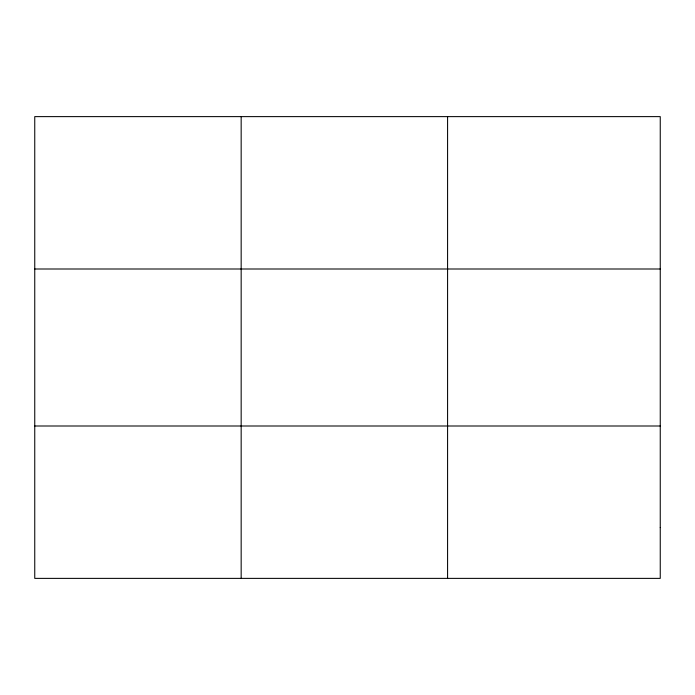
<?xml version="1.0" encoding="UTF-8"?>
<svg xmlns="http://www.w3.org/2000/svg" width="695" height="695" viewBox="0 0 695 695"><rect width="100%" height="100%" fill="white"/><g stroke="black" fill="none" stroke-linecap="round" stroke-linejoin="round"><path stroke-width="1.04" d="M241.165 116.621L241.165 578.379M447.58 116.621L447.58 578.379M34.75 269L660.25 269M34.75 426L660.25 426M660.25 527.583L660.25 578.379L34.75 578.379L34.75 116.621L660.25 116.621L660.25 527.583"/></g></svg>
